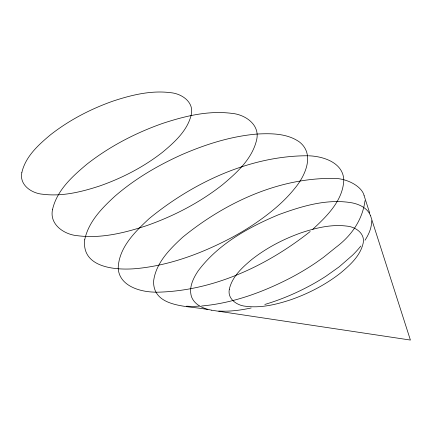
<?xml version="1.0" encoding="UTF-8"?>
<svg xmlns="http://www.w3.org/2000/svg" width="432" height="432" viewBox="0 0 432 432"><rect width="100%" height="100%" fill="white"/><g stroke="black" fill="none" stroke-linecap="round" stroke-linejoin="round"><path stroke-width="0.65" d="M365.04 240.214C368.734 234.409 371.86 227.756 371.558 220.72M360.86 246.019L358.528 248.832A282.917 158.204 17.2 0 1 352.458 255.29L339.26 266.776L326.068 276.145A420.32 235.04 17.2 0 1 310.738 285.277C296.125 293.198 280.741 299.711 264.805 304.463M312.784 229.284C326.884 216.2 342.965 200.567 343.786 180.101C343.256 162.637 323.271 156.244 308.664 155.801M310.171 231.536C266.544 266.139 212.323 291.4 155.93 292.221L153.29 292.086C138.818 291.519 119.335 285.482 118.195 268.353C118.724 247.649 134.984 231.833 149.17 218.603C193.19 182.525 250.225 155.655 307.957 155.758M251.192 307.967C240.548 310.241 229.624 311.693 218.722 311.035M201.647 305.996C233.21 303.172 263.488 291.978 291.433 277.425A489.964 273.985 17.2 0 0 316.256 262.478L323.455 257.359L335.988 247.282A202.538 113.26 17.2 0 0 365.024 200.648M207.868 309.647C190.685 305.554 153.23 308.664 153.576 281.421C155.693 263.11 169.722 249.172 182.617 237.271C224.316 203.234 277.49 178.081 332.127 178.4A23.711 13.262 17.2 0 1 364.117 195.647M211.658 310.214L410.4 340.054L370.451 215.422M211.642 310.187C203.612 308.74 194.729 305.062 191.56 296.914C188.552 287.766 193.158 278.338 198.18 270.848C218.138 244.112 248.459 227.259 278.721 214.661C302.06 206.08 327.575 198.32 352.625 202.959C359.797 204.536 367.497 208.186 370.408 215.406M364.117 195.653L369.668 212.976M199.238 306.121A77.031 43.076 17.2 0 1 186.494 306.185M21.827 172.697C19.229 185.123 31.806 193.401 42.746 194.238C62.165 196.722 81.664 191.905 100.003 185.863C122.488 177.946 143.953 166.806 162.74 152.075C174.841 141.955 187.823 130.259 191.365 114.21C193.968 101.79 181.386 93.506 170.451 92.669C151.027 90.185 131.528 95.008 113.189 101.045C90.704 108.961 69.244 120.101 50.452 134.833C38.351 144.952 25.369 156.649 21.827 172.697M52.477 209.774C49.345 224.743 64.503 234.722 77.684 235.732C101.083 238.718 124.583 232.913 146.68 225.634C173.772 216.097 199.638 202.673 222.28 184.923C236.855 172.73 252.504 158.636 256.77 139.293C259.902 124.33 244.744 114.345 231.563 113.335C208.165 110.349 184.664 116.154 162.567 123.433C135.475 132.975 109.615 146.394 86.972 164.144C72.392 176.337 56.743 190.431 52.477 209.774M84.704 239.792C81.394 268.159 116.537 270.529 137.074 268.526C170.489 265.216 202.516 253.044 232.022 237.427A518.319 289.84 17.2 0 0 253.789 224.365C268.634 214.337 282.895 203.024 294.224 189.038C304.922 176.542 315.398 154.58 299.489 142.004C287.258 133.348 271.345 133.277 256.986 134.05C230.882 136.285 205.61 144.326 181.678 154.726C157.783 165.467 134.924 178.891 115.074 196.074C101.995 208.04 88.436 221.816 84.704 239.792M229.316 289.278C227.264 299.084 237.2 305.624 245.835 306.283C261.166 308.243 276.566 304.441 291.044 299.668C308.799 293.42 325.744 284.623 340.578 272.992C350.136 265 360.385 255.766 363.182 243.092C365.234 233.285 355.304 226.746 346.664 226.087C331.333 224.127 315.932 227.929 301.455 232.702C283.7 238.95 266.755 247.747 251.921 259.378C242.368 267.37 232.114 276.604 229.316 289.278"/></g></svg>
